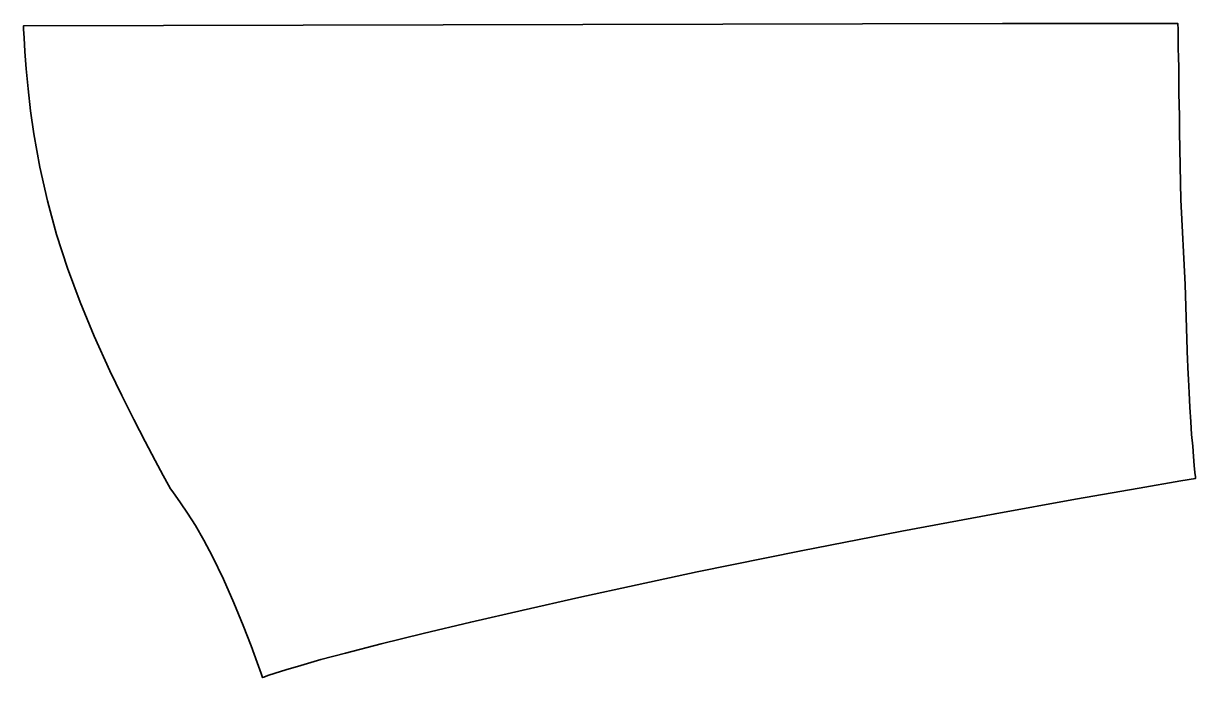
# Model space of a CAD drawing. Extents: x 0 to 5366, y -2996 to 0.
import ezdxf

# ---------------------------------------------------------------- set-up
doc = ezdxf.new("R2010")
doc.units = 0
doc.linetypes.add('Solid', pattern=[0])

msp = doc.modelspace()

# ---------------------------------------------------------------- linework, layer by layer
at = {"color": 0, "linetype": 'Solid', "lineweight": 35}
msp.add_lwpolyline([(1088, -2977), (1070, -2927), (1042, -2851), (1006, -2758), (963, -2653), (916, -2546), (866, -2442), (826, -2367), (787, -2300), (751, -2243), (719, -2196), (695, -2161), (679, -2139), (673, -2131), (664, -2115), (640, -2070), (603, -2002), (557, -1915), (505, -1814), (450, -1704), (396, -1591), (324, -1432), (260, -1276), (202, -1121), (152, -967), (110, -813), (75, -659), (47, -505), (33, -400), (21, -300), (13, -208), (7, -129), (3, -66), (1, -26), (0, -11), (4482, 0), (5285, -1), (5285, -7), (5286, -22), (5286, -46), (5287, -77), (5287, -114), (5288, -156), (5289, -201), (5290, -260), (5290, -318), (5291, -374), (5292, -422), (5292, -461), (5292, -487), (5293, -496), (5299, -808), (5318, -1195), (5328, -1496), (5328, -1506), (5329, -1534), (5331, -1577), (5334, -1631), (5337, -1692), (5340, -1758), (5344, -1825), (5348, -1882), (5353, -1936), (5357, -1984), (5360, -2025), (5363, -2057), (5365, -2077), (5366, -2084), (5298, -2095), (5108, -2128), (4817, -2179), (4448, -2246), (4022, -2326), (3560, -2415), (3084, -2512), (2810, -2571), (2543, -2629), (2287, -2687), (2048, -2742), (1830, -2794), (1637, -2842), (1474, -2884), (1361, -2914), (1270, -2940), (1202, -2960), (1152, -2976), (1119, -2987), (1100, -2994), (1095, -2996), (1088, -2977)], close=True, dxfattribs=at)

doc.saveas('drawing.dxf')
